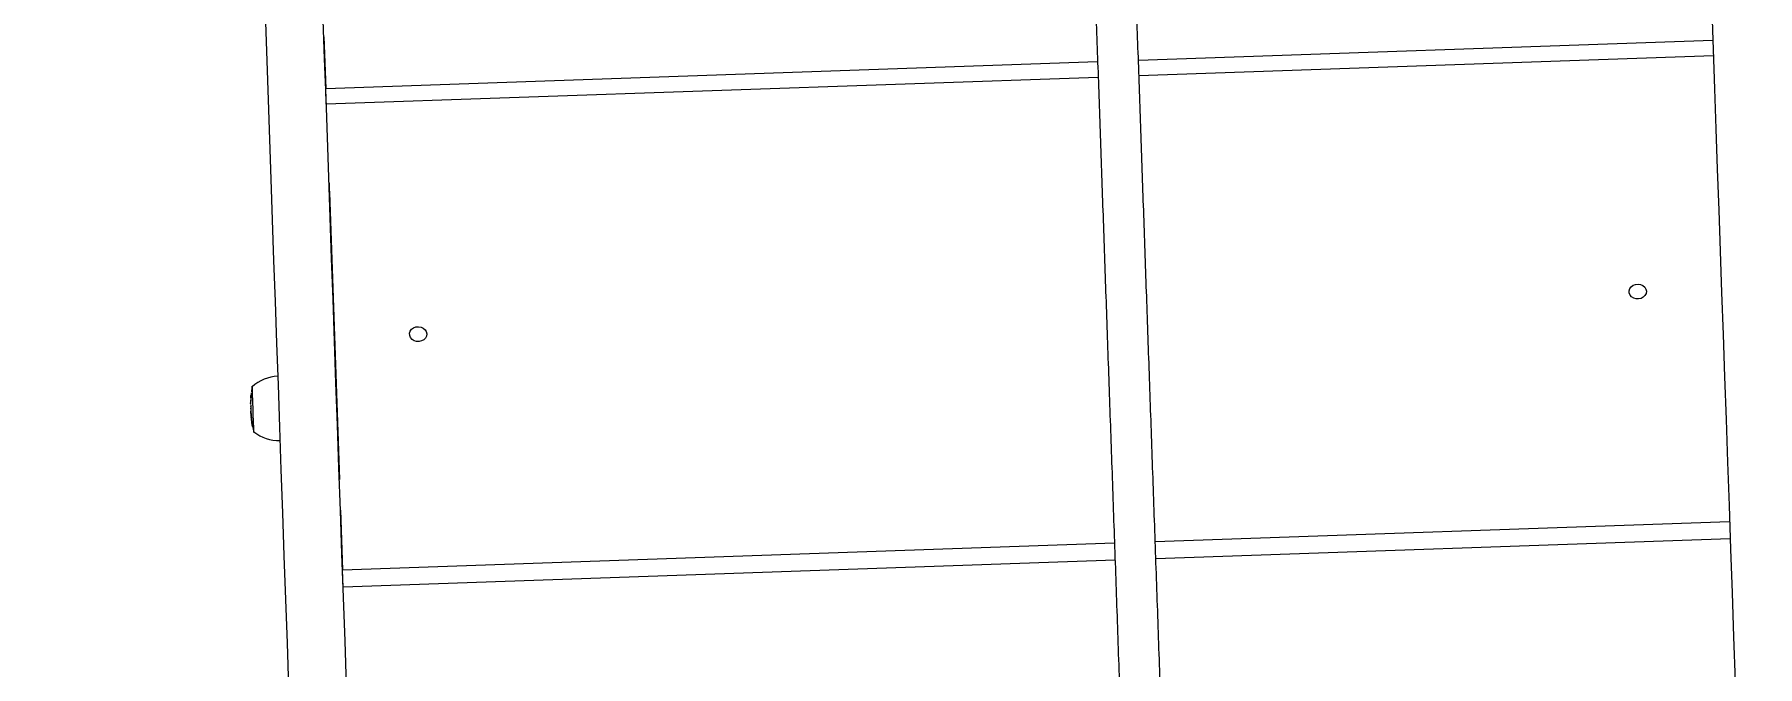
# Model space of a CAD drawing. Header units: millimetres. Extents: x -5713 to 5719, y -6024 to 5481.
# Drawn here: x 1442 to 2244, y 2826 to 3121 of the extents above; entities that cross this region are included whole.
import ezdxf

# ---------------------------------------------------------------- set-up
doc = ezdxf.new("R2010")
doc.units = ezdxf.units.MM
for name, color, linetype in [('DIKOM_ОБЪЕКТ', 7, 'Continuous'), ('DIKOM_РАЗМЕР_ЗОНА', 7, 'Continuous'), ('DIKOM_РАЗМЕР_ОБЪЕКТА', 7, 'Continuous')]:
    doc.layers.add(name, color=color, linetype=linetype)
doc.styles.add('style1', font='arial.ttf', dxfattribs={"width": 0.8})
doc.dimstyles.new('1-50', dxfattribs={"dimtxt": 300, "dimasz": 200, "dimexe": 100, "dimexo": 0, "dimgap": 100, "dimtad": 1, "dimdec": 0, "dimtxsty": 'style1', "dimcen": 0, "dimclrd": 7, "dimclre": 7, "dimadec": 1, "dimazin": 2, "dimtfac": 1, "dimtdec": 0, "dimtmove": 1, "dimatfit": 3, "dimfxl": 0, "dimlwd": 25, "dimlwe": 18, "dimarcsym": 0})

# ---------------------------------------------------------------- blocks, each defined once
blk = doc.blocks.new('*D15')
at = {"layer": 'Defpoints', "color": 0, "transparency": 16777216}
for p in [(-612.28, 3980.94), (4699.87, 3980.94), (684.19, -2271.39)]:
    blk.add_point(p, dxfattribs=at)
at = {"layer": 'DIKOM_РАЗМЕР_ОБЪЕКТА', "color": 7, "lineweight": 18, "transparency": 16777216}
for p, q in [((-612.28, 3980.94), (4799.87, 3980.94)), ((684.19, -2271.39), (4799.87, -2271.39))]:
    blk.add_line(p, q, dxfattribs=at)
at = {"layer": 'DIKOM_РАЗМЕР_ОБЪЕКТА', "color": 7, "lineweight": 25, "transparency": 16777216}
blk.add_line((4699.87, -2071.39), (4699.87, 3780.94), dxfattribs=at)
at = {"layer": 'DIKOM_РАЗМЕР_ОБЪЕКТА', "color": 7, "transparency": 16777216}
for points in [[(4666.54, 3780.94), (4733.21, 3780.94), (4699.87, 3980.94)], [(4666.54, -2071.39), (4733.21, -2071.39), (4699.87, -2271.39)]]:
    blk.add_solid(points, dxfattribs=at)
at = {"layer": 'DIKOM_РАЗМЕР_ОБЪЕКТА', "color": 0, "transparency": 16777216, "insert": (4446.7, 2209.88), "char_height": 300, "attachment_point": 5, "rotation": 90, "style": 'style1'}
blk.add_mtext('6250', dxfattribs=at)
blk = doc.blocks.new('*D13')
at = {"layer": 'Defpoints', "color": 0, "transparency": 16777216}
for p in [(-612.24, 5480.95), (971.69, -4271.39), (5619.37, -4271.39)]:
    blk.add_point(p, dxfattribs=at)
at = {"layer": 'DIKOM_РАЗМЕР_ЗОНА', "color": 7, "lineweight": 18, "transparency": 16777216}
for p, q in [((-612.24, 5480.95), (5719.37, 5480.95)), ((971.69, -4271.39), (5719.37, -4271.39))]:
    blk.add_line(p, q, dxfattribs=at)
at = {"layer": 'DIKOM_РАЗМЕР_ЗОНА', "color": 7, "lineweight": 25, "transparency": 16777216}
blk.add_line((5619.37, 5280.95), (5619.37, -4071.39), dxfattribs=at)
at = {"layer": 'DIKOM_РАЗМЕР_ЗОНА', "color": 7, "transparency": 16777216}
for points in [[(5586.04, 5280.95), (5652.71, 5280.95), (5619.37, 5480.95)], [(5586.04, -4071.39), (5652.71, -4071.39), (5619.37, -4271.39)]]:
    blk.add_solid(points, dxfattribs=at)
at = {"layer": 'DIKOM_РАЗМЕР_ЗОНА', "color": 0, "transparency": 16777216, "insert": (5366.2, 2209.88), "char_height": 300, "attachment_point": 5, "rotation": 90, "style": 'style1'}
blk.add_mtext('9750', dxfattribs=at)

msp = doc.modelspace()

# ---------------------------------------------------------------- linework, layer by layer
at = {"layer": 'DIKOM_ОБЪЕКТ', "color": 7, "linetype": 'Continuous', "lineweight": 15}
for p, q in [((1577.2, 3119.82), (1578.04, 3095.71)), ((1577.82, 3102.1), (1577.2, 3119.82)), ((1956.31, 3108.92), (2223.65, 3118.25)), ((1578.04, 3095.71), (1937.32, 3108.26)), ((2223.91, 3110.86), (1956.57, 3101.52)), ((1578.3, 3088.32), (1578.04, 3095.71)), ((1937.58, 3100.86), (1578.3, 3088.32)), ((1579.74, 3047.18), (1584.4, 2913.61)), ((1543.13, 2950.01), (1543.12, 2949.77)), ((1543.12, 2948.92), (1543.12, 2949.22)), ((1543.13, 2950.24), (1543.14, 2950.45)), ((1543.14, 2947.53), (1543.13, 2947.77)), ((1543.18, 2946.42), (1543.17, 2946.75)), ((1543.4, 2942.43), (1543.53, 2941.17)), ((1543.5, 2941.78), (1543.5, 2941.79)), ((1543.66, 2940.09), (1543.5, 2941.78)), ((1543.54, 2941.68), (1543.64, 2940.26)), ((1543.69, 2939.93), (1543.84, 2939.73)), ((1543.85, 2939.42), (1543.73, 2939.65)), ((1543.86, 2939.41), (1543.85, 2939.42)), ((1543.89, 2939.42), (1543.85, 2939.42)), ((1543.9, 2939.41), (1543.86, 2939.41)), ((1543.9, 2938.68), (1543.9, 2938.68)), ((1543.96, 2938.33), (1544.58, 2935.58)), ((1584.9, 2899.23), (1585.87, 2871.48)), ((1585.37, 2885.83), (1584.9, 2899.23)), ((1964.14, 2884.69), (2231.48, 2894.02)), ((1585.87, 2871.48), (1945.15, 2884.02)), ((2231.76, 2885.9), (1964.43, 2876.56)), ((1586.16, 2863.35), (1585.87, 2871.48)), ((1945.44, 2875.9), (1586.16, 2863.35))]:
    msp.add_line(p, q, dxfattribs=at)
at = {"layer": 'DIKOM_ОБЪЕКТ', "color": 7, "linetype": 'Continuous', "lineweight": 15, "flags": 128}
for points in [[(2223.17, 3132.09), (2223.8, 3113.88), (2224.45, 3095.46), (2225.1, 3076.86), (2225.75, 3058.06), (2226.41, 3039.07), (2227.08, 3019.91), (2227.76, 3000.57), (2228.44, 2981.06), (2229.13, 2961.39), (2229.82, 2941.56), (2230.52, 2921.57), (2231.22, 2901.43), (2231.93, 2881.15), (2232.64, 2860.73), (2233.36, 2840.18), (2234.08, 2819.5)], [(1549.95, 3126.61), (1550.58, 3108.6), (1551.21, 3090.39), (1551.86, 3071.98), (1552.51, 3053.37), (1553.16, 3034.57), (1553.82, 3015.59), (1554.49, 2996.42), (1555.17, 2977.09), (1555.85, 2957.58), (1556.54, 2937.9), (1557.23, 2918.07), (1557.93, 2898.08), (1558.63, 2877.95), (1559.34, 2857.67), (1560.05, 2837.25), (1560.77, 2816.69)], [(1587.75, 2817.64), (1587.04, 2838.19), (1586.32, 2858.61), (1585.61, 2878.89), (1584.91, 2899.02), (1584.21, 2919.01), (1583.52, 2938.85), (1582.83, 2958.52), (1582.15, 2978.03), (1581.48, 2997.37), (1580.81, 3016.53), (1580.15, 3035.51), (1579.49, 3054.31), (1578.84, 3072.92), (1578.2, 3091.33), (1577.56, 3109.55), (1576.93, 3127.56)], [(1579.58, 3051.7), (1579.58, 3051.68), (1579.59, 3051.39), (1579.61, 3050.76), (1579.65, 3049.83), (1579.69, 3048.62), (1579.74, 3047.18)], [(2192.72, 3001.22), (2192.57, 3000.19), (2192.09, 2999.24), (2191.31, 2998.45), (2190.29, 2997.9), (2189.14, 2997.63), (2187.95, 2997.67), (2186.82, 2998.01), (2185.87, 2998.62), (2185.17, 2999.45), (2184.78, 3000.42), (2184.75, 3001.46), (2185.06, 3002.46), (2185.71, 3003.34), (2186.61, 3004.01), (2187.71, 3004.43), (2188.9, 3004.55), (2190.07, 3004.36), (2191.12, 3003.88), (2191.95, 3003.15), (2192.5, 3002.24), (2192.72, 3001.22)], [(1625.06, 2981.4), (1624.92, 2980.37), (1624.44, 2979.42), (1623.65, 2978.63), (1622.64, 2978.08), (1621.48, 2977.81), (1620.29, 2977.84), (1619.17, 2978.18), (1618.22, 2978.79), (1617.51, 2979.63), (1617.13, 2980.6), (1617.09, 2981.64), (1617.41, 2982.64), (1618.05, 2983.51), (1618.96, 2984.19), (1620.06, 2984.61), (1621.24, 2984.73), (1622.41, 2984.54), (1623.46, 2984.06), (1624.3, 2983.33), (1624.85, 2982.41), (1625.06, 2981.4)], [(1544.61, 2935.73), (1544.61, 2935.67), (1544.62, 2935.44), (1544.61, 2935.57), (1544.59, 2936.07), (1544.56, 2936.91), (1544.52, 2938.08), (1544.47, 2939.51), (1544.42, 2941.18), (1544.35, 2943.02), (1544.28, 2944.97), (1544.21, 2946.96), (1544.15, 2948.93), (1544.08, 2950.8), (1544.02, 2952.52), (1543.97, 2954.02), (1543.92, 2955.26), (1543.89, 2956.19), (1543.87, 2956.79), (1543.86, 2957.02), (1543.87, 2956.88), (1543.87, 2956.72)], [(1544.61, 2935.73), (1544.6, 2935.87), (1544.58, 2936.35), (1544.56, 2937.17), (1544.52, 2938.3), (1544.47, 2939.7), (1544.41, 2941.32), (1544.35, 2943.11), (1544.28, 2945), (1544.21, 2946.94), (1544.15, 2948.85), (1544.08, 2950.67), (1544.03, 2952.35), (1543.97, 2953.81), (1543.93, 2955.01), (1543.9, 2955.92), (1543.88, 2956.49), (1543.87, 2956.72), (1543.87, 2956.72)], [(1543.68, 2939.98), (1543.68, 2939.97), (1543.68, 2939.97)]]:
    msp.add_lwpolyline(points, dxfattribs=at)
at = {"layer": 'DIKOM_ОБЪЕКТ', "color": 7, "linetype": 'Continuous', "lineweight": 15}
for centre, start, end in [((1556.52, 2942.98), 92.49093, 132.62116), ((1556.26, 2950.33), 231.37884, 271.50907)]:
    msp.add_arc(centre, 18.68, start, end, dxfattribs=at)
for points, knots in [([(1922.79, 3524.56), (1922.86, 3522.41), (1923.08, 3516.19), (1923.45, 3505.69), (1923.89, 3492.97), (1924.34, 3480), (1924.8, 3466.78), (1925.27, 3453.32), (1925.75, 3439.61), (1926.24, 3425.66), (1926.74, 3411.47), (1927.24, 3397.04), (1927.75, 3382.39), (1928.27, 3367.5), (1928.8, 3352.39), (1929.33, 3337.06), (1929.88, 3321.51), (1930.43, 3305.74), (1930.99, 3289.76), (1931.55, 3273.57), (1932.12, 3257.18), (1932.7, 3240.59), (1933.29, 3223.8), (1933.88, 3206.81), (1934.48, 3189.63), (1935.09, 3172.27), (1935.7, 3154.72), (1936.32, 3137), (1936.95, 3119.1), (1937.58, 3101.02), (1938.21, 3082.78), (1938.86, 3064.38), (1939.5, 3045.81), (1940.16, 3027.09), (1940.82, 3008.22), (1941.48, 2989.21), (1942.15, 2970.04), (1942.82, 2950.74), (1943.5, 2931.31), (1944.19, 2911.74), (1944.87, 2892.05), (1945.57, 2872.23), (1946.26, 2852.3), (1946.96, 2832.25), (1947.67, 2812.09), (1948.37, 2791.83), (1949.09, 2771.47), (1949.8, 2751.01), (1950.52, 2730.46), (1951.1, 2713.73), (1951.45, 2703.83), (1951.55, 2700.84)], [0, 0, 0, 0, 0.010974, 0.031824, 0.052675, 0.073526, 0.094376, 0.115227, 0.136078, 0.156929, 0.177779, 0.19863, 0.219481, 0.240332, 0.261182, 0.282033, 0.302884, 0.323735, 0.344585, 0.365436, 0.386287, 0.407137, 0.427988, 0.448839, 0.46969, 0.49054, 0.511391, 0.532242, 0.553093, 0.573943, 0.594794, 0.615645, 0.636495, 0.657346, 0.678197, 0.699048, 0.719898, 0.740749, 0.7616, 0.782451, 0.803301, 0.824152, 0.845003, 0.865853, 0.886704, 0.907555, 0.928406, 0.949256, 0.970107, 0.990958, 1, 1, 1, 1]), ([(1970.54, 2701.5), (1970.41, 2705.13), (1970.05, 2715.67), (1969.44, 2733.03), (1968.72, 2753.58), (1968.01, 2774.02), (1967.3, 2794.38), (1966.59, 2814.63), (1965.89, 2834.78), (1965.19, 2854.81), (1964.49, 2874.73), (1963.8, 2894.54), (1963.11, 2914.22), (1962.43, 2933.78), (1961.75, 2953.2), (1961.08, 2972.49), (1960.41, 2991.64), (1959.74, 3010.64), (1959.09, 3029.5), (1958.43, 3048.2), (1957.79, 3066.75), (1957.14, 3085.14), (1956.51, 3103.37), (1955.88, 3121.42), (1955.25, 3139.31), (1954.63, 3157.02), (1954.02, 3174.55), (1953.42, 3191.9), (1952.82, 3209.05), (1952.22, 3226.02), (1951.64, 3242.8), (1951.06, 3259.37), (1950.49, 3275.75), (1949.92, 3291.91), (1949.37, 3307.87), (1948.82, 3323.62), (1948.27, 3339.15), (1947.74, 3354.46), (1947.21, 3369.55), (1946.69, 3384.42), (1946.18, 3399.05), (1945.68, 3413.45), (1945.18, 3427.62), (1944.7, 3441.55), (1944.22, 3455.24), (1943.75, 3468.68), (1943.29, 3481.88), (1942.84, 3494.82), (1942.39, 3507.51), (1942.04, 3517.61), (1941.84, 3523.46), (1941.78, 3525.22)], [0, 0, 0, 0, 0.010974, 0.031824, 0.052675, 0.073526, 0.094376, 0.115227, 0.136078, 0.156929, 0.177779, 0.19863, 0.219481, 0.240332, 0.261182, 0.282033, 0.302884, 0.323735, 0.344585, 0.365436, 0.386287, 0.407137, 0.427988, 0.448839, 0.46969, 0.49054, 0.511391, 0.532242, 0.553093, 0.573943, 0.594794, 0.615645, 0.636495, 0.657346, 0.678197, 0.699048, 0.719898, 0.740749, 0.7616, 0.782451, 0.803301, 0.824152, 0.845003, 0.865853, 0.886704, 0.907555, 0.928406, 0.949256, 0.970107, 0.990958, 1, 1, 1, 1]), ([(1543.19, 2951.62), (1543.16, 2951.17), (1543.13, 2950.71), (1543.13, 2950.25), (1543.13, 2950.24)], [0, 0, 0, 0, 0.97872, 1, 1, 1, 1]), ([(1543.27, 2952.76), (1543.25, 2952.56), (1543.23, 2952.24), (1543.19, 2951.77), (1543.18, 2951.45), (1543.17, 2951.32), (1543.17, 2951.27)], [0, 0, 0, 0, 0.37955, 0.628529, 0.877534, 1, 1, 1, 1]), ([(1543.18, 2951.56), (1543.18, 2951.56), (1543.19, 2951.62), (1543.2, 2951.8), (1543.22, 2952.11), (1543.24, 2952.4), (1543.26, 2952.59), (1543.26, 2952.66)], [0, 0, 0, 0, 0.001638, 0.247983, 0.495689, 0.811529, 1, 1, 1, 1]), ([(1543.39, 2953.94), (1543.37, 2953.74), (1543.32, 2953.35), (1543.29, 2952.95), (1543.27, 2952.76)], [0, 0, 0, 0, 0.512266, 1, 1, 1, 1]), ([(1543.85, 2956.86), (1543.78, 2956.51), (1543.61, 2955.66), (1543.5, 2954.81), (1543.45, 2954.32)], [0, 0, 0, 0, 0.422129, 1, 1, 1, 1]), ([(1543.12, 2949.98), (1543.12, 2949.67), (1543.11, 2949.32), (1543.11, 2948.97), (1543.11, 2948.92)], [0, 0, 0, 0, 0.874922, 1, 1, 1, 1]), ([(1543.12, 2949.22), (1543.12, 2949.15), (1543.12, 2949), (1543.12, 2948.85), (1543.12, 2948.78)], [0, 0, 0, 0, 0.483727, 1, 1, 1, 1]), ([(1543.12, 2948.78), (1543.12, 2948.71), (1543.11, 2948.6), (1543.12, 2948.49), (1543.12, 2948.45)], [0, 0, 0, 0, 0.64123, 1, 1, 1, 1]), ([(1543.14, 2950.45), (1543.14, 2950.38), (1543.13, 2950.24), (1543.13, 2950.09), (1543.13, 2950.01)], [0, 0, 0, 0, 0.476072, 1, 1, 1, 1]), ([(1543.13, 2948.13), (1543.13, 2947.81), (1543.14, 2947.45), (1543.16, 2947.09), (1543.16, 2947.04)], [0, 0, 0, 0, 0.875112, 1, 1, 1, 1]), ([(1543.16, 2947.04), (1543.16, 2946.94), (1543.17, 2946.73), (1543.18, 2946.53), (1543.18, 2946.42)], [0, 0, 0, 0, 0.499827, 1, 1, 1, 1]), ([(1543.17, 2946.75), (1543.17, 2946.58), (1543.19, 2946.23), (1543.2, 2945.88), (1543.2, 2945.71)], [0, 0, 0, 0, 0.496396, 1, 1, 1, 1]), ([(1543.21, 2945.71), (1543.21, 2945.64), (1543.21, 2945.49), (1543.24, 2945.07), (1543.26, 2944.74), (1543.27, 2944.56)], [0, 0, 0, 0, 0.327248, 0.658939, 1, 1, 1, 1]), ([(1543.21, 2945.69), (1543.21, 2945.65), (1543.21, 2945.42), (1543.22, 2945.16), (1543.23, 2945.04), (1543.23, 2945.01)], [0, 0, 0, 0, 0.16765, 0.798615, 1, 1, 1, 1]), ([(1543.22, 2945.39), (1543.22, 2945.3), (1543.23, 2945.06), (1543.24, 2944.79), (1543.24, 2944.73), (1543.24, 2944.72), (1543.24, 2944.71), (1543.24, 2944.71), (1543.24, 2944.66), (1543.25, 2944.44), (1543.27, 2944.22), (1543.28, 2944.04)], [0, 0, 0, 0, 0.16277, 0.419156, 0.679248, 0.683687, 0.684959, 0.686121, 0.688759, 0.756854, 1, 1, 1, 1]), ([(1543.26, 2944.46), (1543.26, 2944.6), (1543.24, 2944.87), (1543.22, 2945.17), (1543.22, 2945.33), (1543.22, 2945.39), (1543.22, 2945.37), (1543.22, 2945.37)], [0, 0, 0, 0, 0.285498, 0.52645, 0.767435, 0.995132, 1, 1, 1, 1]), ([(1543.35, 2942.93), (1543.34, 2943), (1543.34, 2943.1), (1543.32, 2943.44), (1543.3, 2943.8), (1543.28, 2944.16), (1543.27, 2944.37), (1543.26, 2944.46)], [0, 0, 0, 0, 0.301848, 0.491406, 0.681088, 0.876432, 1, 1, 1, 1]), ([(1543.27, 2944.56), (1543.28, 2944.36), (1543.31, 2943.98), (1543.34, 2943.44), (1543.36, 2942.99), (1543.38, 2942.66), (1543.38, 2942.55), (1543.38, 2942.49)], [0, 0, 0, 0, 0.225287, 0.412934, 0.600084, 0.800075, 1, 1, 1, 1]), ([(1543.34, 2942.97), (1543.34, 2942.95), (1543.35, 2942.85), (1543.35, 2942.86), (1543.35, 2942.91), (1543.35, 2942.93)], [0, 0, 0, 0, 0.190073, 0.668339, 1, 1, 1, 1]), ([(1543.38, 2942.49), (1543.39, 2942.44), (1543.39, 2942.36), (1543.37, 2942.54), (1543.37, 2942.61)], [0, 0, 0, 0, 0.601502, 1, 1, 1, 1]), ([(1543.45, 2941.78), (1543.45, 2941.83), (1543.43, 2942.02), (1543.44, 2942.21), (1543.46, 2942.36)], [0, 0, 0, 0, 0.241638, 1, 1, 1, 1]), ([(1543.46, 2942.36), (1543.47, 2942.24), (1543.49, 2942.02), (1543.52, 2941.79), (1543.54, 2941.68)], [0, 0, 0, 0, 0.513072, 1, 1, 1, 1]), ([(1543.64, 2940.26), (1543.65, 2940.21), (1543.66, 2940.14), (1543.67, 2940.04), (1543.67, 2940), (1543.68, 2939.98)], [0, 0, 0, 0, 0.499745, 0.749768, 1, 1, 1, 1]), ([(1543.73, 2939.65), (1543.71, 2939.72), (1543.69, 2939.87), (1543.67, 2940.02), (1543.66, 2940.09)], [0, 0, 0, 0, 0.501803, 1, 1, 1, 1]), ([(1543.68, 2939.97), (1543.68, 2939.96), (1543.68, 2939.95), (1543.69, 2939.94), (1543.69, 2939.93), (1543.69, 2939.93)], [0, 0, 0, 0, 0.499955, 0.749973, 1, 1, 1, 1]), ([(1543.84, 2939.73), (1543.85, 2939.63), (1543.89, 2939.43), (1543.93, 2939.23), (1543.95, 2939.12)], [0, 0, 0, 0, 0.456033, 1, 1, 1, 1]), ([(1543.89, 2938.68), (1543.87, 2938.8), (1543.84, 2939.05), (1543.85, 2939.29), (1543.86, 2939.41)], [0, 0, 0, 0, 0.500177, 1, 1, 1, 1]), ([(1543.97, 2938.24), (1543.96, 2938.33), (1543.93, 2938.47), (1543.9, 2938.62), (1543.89, 2938.68)], [0, 0, 0, 0, 0.563125, 1, 1, 1, 1]), ([(1543.9, 2938.68), (1543.91, 2938.58), (1543.93, 2938.46), (1543.95, 2938.35), (1543.96, 2938.33)], [0, 0, 0, 0, 0.866161, 1, 1, 1, 1]), ([(1543.95, 2939.12), (1543.94, 2938.97), (1543.92, 2938.68), (1543.96, 2938.39), (1543.97, 2938.24)], [0, 0, 0, 0, 0.500156, 1, 1, 1, 1])]:
    msp.add_open_spline(points, degree=3, knots=knots, dxfattribs=at)

# ---------------------------------------------------------------- dimensions: what is measured, and where the dimension line sits
at = {"layer": 'DIKOM_РАЗМЕР_ЗОНА'}
dim = msp.add_linear_dim(base=(5619.37, -4271.39), p1=(-612.24, 5480.95), p2=(971.69, -4271.39), angle=90, text='9750', dimstyle='1-50', override={"dimscale": 1, "dimtix": 0, "dimtofl": 1, "dimtmove": 1, "dimatfit": 3}, dxfattribs=at)
dim.commit()
dim.dimension.update_dxf_attribs({"geometry": '*D13', "text_midpoint": (5619.37, 2209.88), "dimtype": 160})
at = {"layer": 'DIKOM_РАЗМЕР_ОБЪЕКТА'}
dim = msp.add_linear_dim(base=(4699.87, 3980.94), p1=(684.19, -2271.39), p2=(-612.28, 3980.94), angle=90, text='6250', dimstyle='1-50', override={"dimscale": 1, "dimtix": 0, "dimtofl": 1, "dimtmove": 1, "dimatfit": 3}, dxfattribs=at)
dim.commit()
dim.dimension.update_dxf_attribs({"geometry": '*D15', "text_midpoint": (4699.87, 2209.88), "dimtype": 160})

doc.saveas('drawing.dxf')
